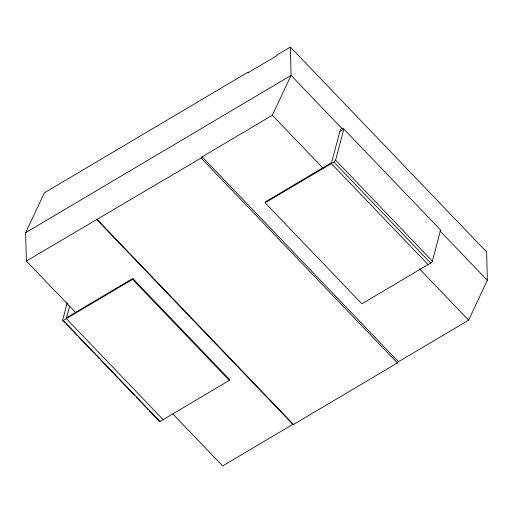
<?xml version="1.0" encoding="UTF-8"?>
<svg xmlns="http://www.w3.org/2000/svg" width="513" height="513" viewBox="0 0 513 513"><rect width="100%" height="100%" fill="white"/><g stroke="black" fill="none" stroke-linecap="round" stroke-linejoin="round"><path stroke-width="0.77" d="M64.779 322.581L62.567 320.272L67.235 302.587M69.614 306.242L66.594 317.688L132.79 278.456L229.548 379.479L229.298 380.415L160.024 421.468A1.18 0.449 -43.8 0 1 159.299 421.455M62.567 320.272A1.18 0.449 -43.8 0 0 63.266 320.445L132.54 279.393L132.79 278.456M341.568 128.103L343.825 129.007L440.584 230.023L432.363 261.143A1.86 0.699 -43.8 0 1 430.67 263.073L361.902 303.831L265.15 202.808L265.394 201.872L331.59 162.64L339.863 131.354L341.568 128.103L291.076 75.392L290.358 47.055L277.244 54.827L277.052 55.551L248.016 72.763L248.209 72.038L44.381 192.824L25.65 232.684L26.368 261.021L75.571 312.398M265.15 202.808L333.918 162.057A1.86 0.699 -43.8 0 0 335.605 160.12L343.825 129.007L339.863 131.354M26.368 261.021L201.102 158.03L202.154 156.843L272.345 115.252L291.076 75.392L25.65 232.684M96.553 219.423L292.827 424.347L293.532 424.495L397.376 362.954L398.428 361.768L468.619 320.176L487.35 280.316L486.632 251.979L290.358 47.055M292.827 424.347L222.642 465.945L172.881 413.991M439.936 230.812L487.35 280.316M335.605 160.12L432.363 261.143M333.918 162.057L430.67 263.073M331.347 163.576L428.099 264.599M272.345 115.252L323.209 168.354M419.41 268.799L468.619 320.176M202.154 156.843L398.428 361.768M201.102 158.03L397.376 362.954M97.258 219.57L293.532 424.495M132.54 279.393L229.298 380.415M66.344 318.624L163.102 419.647M63.266 320.445L160.024 421.468M65.882 323.735L76.937 335.278M78.598 337.009L99.054 358.369M100.715 360.1L112.879 372.804M113.982 373.958L134.438 395.311M136.099 397.049L148.263 409.746M149.366 410.9L159.319 421.288"/></g></svg>
